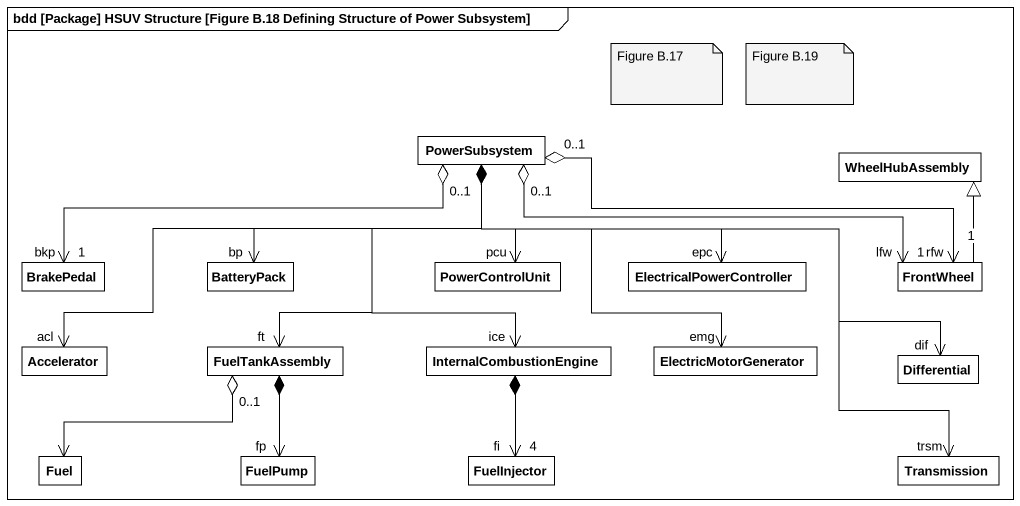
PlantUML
@startuml
mainframe bdd [Package] HSUV Structure [Figure B.18 Defining Structure of Power Subsystem]
hide circle
hide empty members
class PowerSubsystem #FFFFFF
class WheelHubAssembly #FFFFFF
class BrakePedal #FFFFFF
class BatteryPack #FFFFFF
class PowerControlUnit #FFFFFF
class ElectricalPowerController #FFFFFF
class FrontWheel #FFFFFF
class Accelerator #FFFFFF
class FuelTankAssembly #FFFFFF
class InternalCombustionEngine #FFFFFF
class ElectricMotorGenerator #FFFFFF
class Differential #FFFFFF
class Fuel #FFFFFF
class FuelPump #FFFFFF
class FuelInjector #FFFFFF
class Transmission #FFFFFF
PowerSubsystem "0..1" o-left-> "bkp\n1" BrakePedal
PowerSubsystem *-left-> "bp" BatteryPack
PowerSubsystem *--> "pcu" PowerControlUnit
PowerSubsystem *-right-> "epc" ElectricalPowerController
PowerSubsystem "0..1" o-right-> "rfw\n1" FrontWheel
PowerSubsystem "0..1" o-right-> "lfw\n1" FrontWheel
PowerSubsystem *-left-> "acl" Accelerator
PowerSubsystem *--> "ft" FuelTankAssembly
PowerSubsystem *--> "ice" InternalCombustionEngine
PowerSubsystem *--> "emg" ElectricMotorGenerator
PowerSubsystem *-right-> "dif" Differential
PowerSubsystem *--> "trsm" Transmission
FrontWheel -up-|> WheelHubAssembly
FuelTankAssembly "0..1" o-left-> Fuel
FuelTankAssembly *--> "fp" FuelPump
InternalCombustionEngine *--> "fi\n4" FuelInjector
note as N1
  Figure B.17
end note
note as N2
  Figure B.19
end note
@enduml
